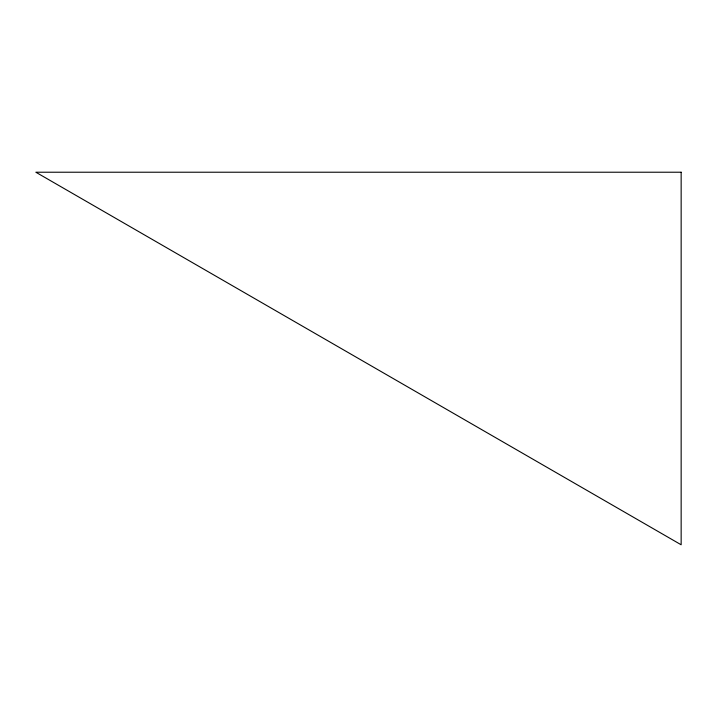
<?xml version="1.0" encoding="UTF-8"?>
<svg xmlns="http://www.w3.org/2000/svg" width="717" height="717" viewBox="0 0 717 717"><rect width="100%" height="100%" fill="white"/><g stroke="black" fill="none" stroke-linecap="round" stroke-linejoin="round"><path stroke-width="1.08" d="M681.15 172.223L35.85 172.223L681.15 544.777L681.15 172.223"/></g></svg>
